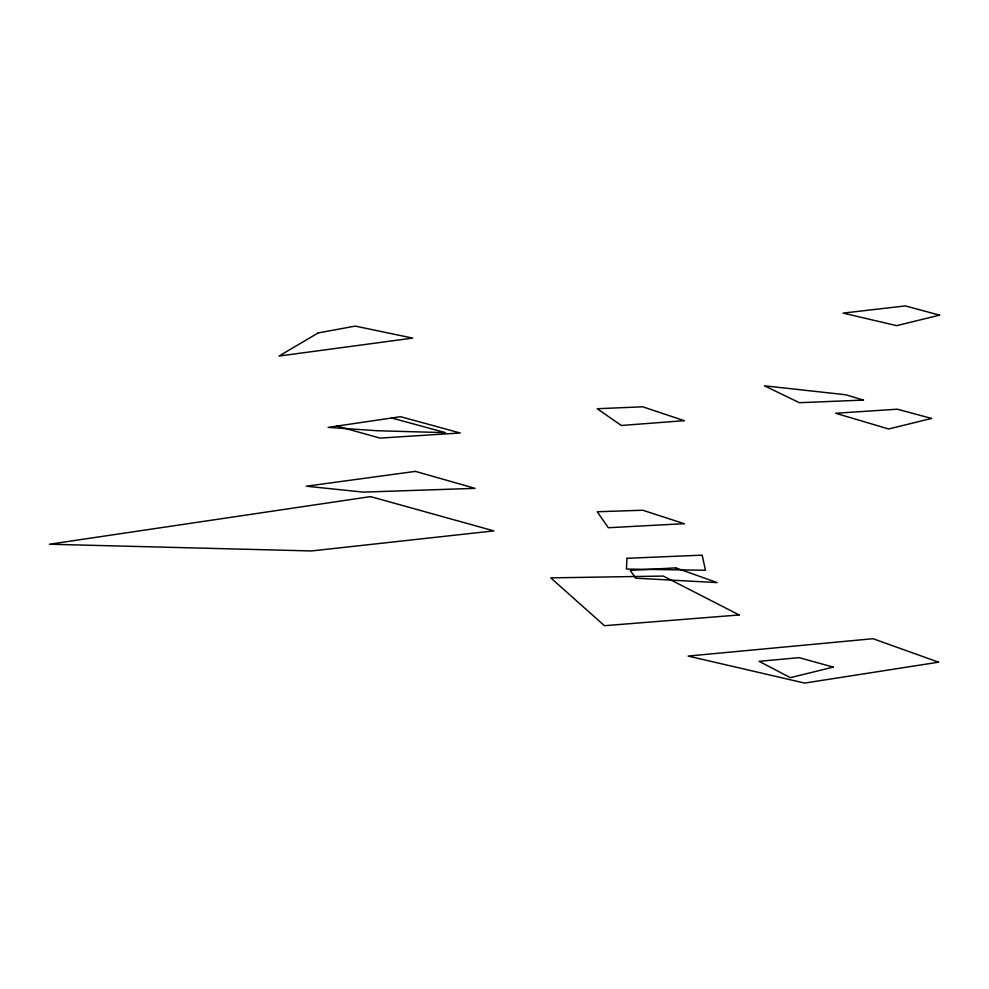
<?xml version="1.0" encoding="UTF-8"?>
<svg xmlns="http://www.w3.org/2000/svg" width="989" height="989" viewBox="0 0 989 989"><rect width="100%" height="100%" fill="white"/><g stroke="black" fill="none" stroke-linecap="round" stroke-linejoin="round"><path stroke-width="1.48" d="M391.768 418.013L445.544 432.663L377.439 430.747L328.163 427.372L400.52 416.69L460.194 432.984L380.036 438.102L336.915 426.049M626.952 558.303L626.445 569.071L705.466 570.27L702.178 555.15L626.952 558.303M318.149 332.934L279.059 356.04L412.697 338.102L355.212 326.098L318.149 332.934M931.551 418.434L888.629 428.991L835.693 413.254L897.344 409.199L931.551 418.434M833.282 667.105L790.372 677.663L759.07 661.332L799.087 657.66L833.282 667.105M939.55 315.157L896.64 325.653L843.11 313.105L905.343 305.922L939.55 315.157M938.573 662.185L804.613 683.078L688.084 656.066L873.003 638.709L938.573 662.185M370.566 496.602L49.45 544.234L311.51 550.947L493.857 530.895L370.566 496.602M415.417 471.382L306.269 486.217L363.396 492.114L475.066 488.356L415.417 471.382M739.142 614.96L604.477 625.703L550.737 577.873L663.285 576.068L739.142 614.96M684.153 420.659L621.327 425.493L597.232 408.729L642.763 406.8L684.153 420.659M675.771 567.871L630.216 570.418L635.754 578.182L717.112 582.608L675.771 567.871M684.178 523.676L608.322 527.73L597.257 511.746L642.763 510.237L684.178 523.676M863.484 400.1L799.359 402.696L764.448 385.797L845.657 394.747L863.484 400.1"/></g></svg>
